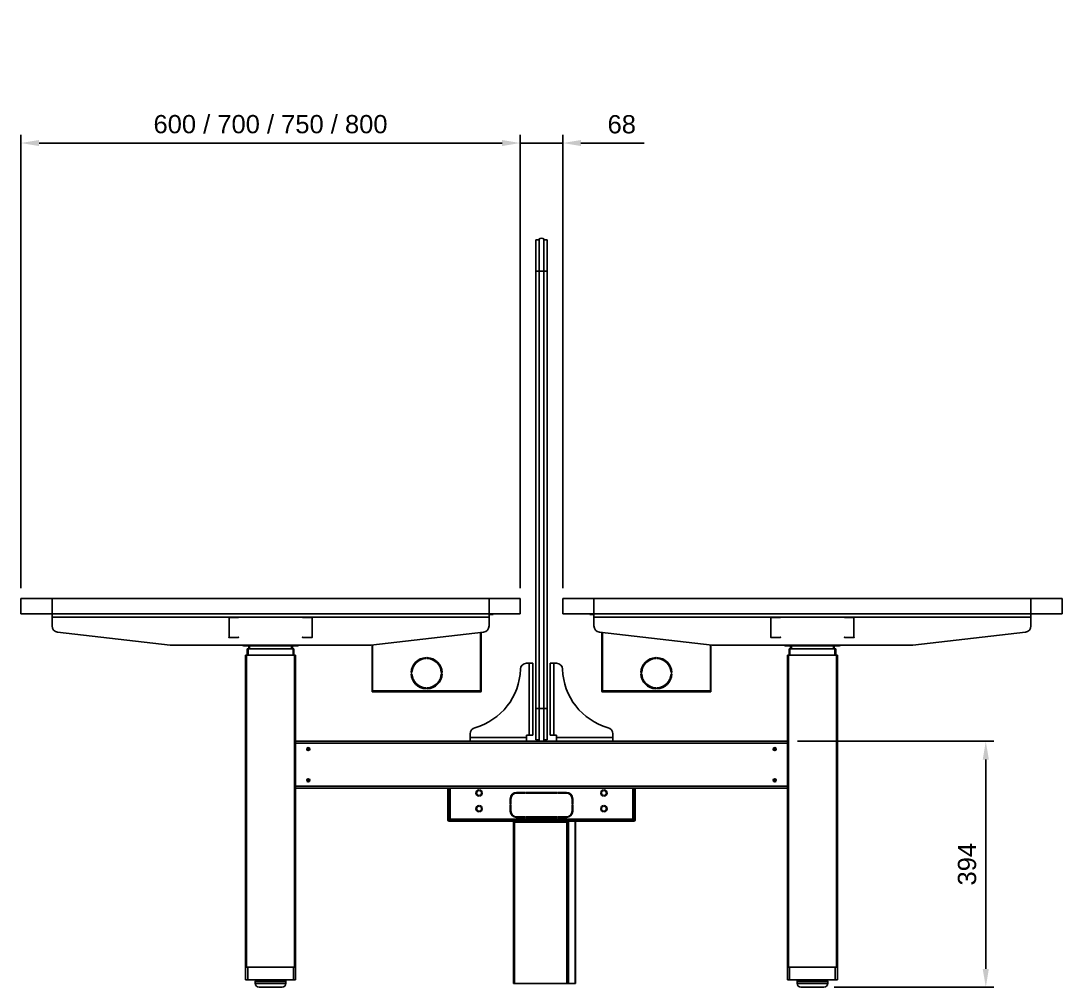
# Model space of a CAD drawing. Header units: millimetres. Extents: x -429 to 4678, y -337 to 3841.
# Drawn here: x 2413 to 4081, y 2257 to 3805 of the extents above; entities that cross this region are included whole.
import ezdxf

# ---------------------------------------------------------------- set-up
doc = ezdxf.new("R2010")
doc.units = ezdxf.units.MM
doc.header["$LTSCALE"] = 100
doc.layers.add('FURNISHERS', color=4, linetype='Continuous', lineweight=25)
doc.styles.get("Standard").update_dxf_attribs({"font": 'arial.ttf'})
doc.dimstyles.new('CGJ', dxfattribs={"dimscale": 13, "dimtxt": 2.25, "dimasz": 2.25, "dimexe": 1, "dimexo": 1.25, "dimgap": 1.15, "dimtad": 1, "dimtoh": 1, "dimdec": 1, "dimdsep": 46, "dimtxsty": 'Standard', "dimcen": 0, "dimclrd": 2, "dimclre": 2, "dimclrt": 2, "dimadec": 0, "dimazin": 0, "dimtfac": 1, "dimtdec": 1, "dimtmove": 0, "dimatfit": 0, "dimfxl": 1, "dimtolj": 1, "dimtzin": 0, "dimlwe": -1, "dimarcsym": 2})

# ---------------------------------------------------------------- blocks, each defined once
blk = doc.blocks.new('*D72')
at = {"layer": 'Defpoints', "color": 0, "transparency": 16777216}
for p in [(3213.2, 3609.1), (2413.2, 2879.6), (3213.2, 2879.6)]:
    blk.add_point(p, dxfattribs=at)
at = {"layer": 'FURNISHERS', "color": 2, "transparency": 16777216}
for p, q in [((2413.2, 2895.8), (2413.2, 3622.1)), ((3213.2, 2895.8), (3213.2, 3622.1))]:
    blk.add_line(p, q, dxfattribs=at)
at = {"layer": 'FURNISHERS', "color": 2, "lineweight": -2, "transparency": 16777216}
blk.add_line((2442.5, 3609.1), (3184, 3609.1), dxfattribs=at)
at = {"layer": 'FURNISHERS', "color": 2, "transparency": 16777216}
for points in [[(2442.5, 3614), (2442.5, 3604.3), (2413.2, 3609.1)], [(3184, 3614), (3184, 3604.3), (3213.2, 3609.1)]]:
    blk.add_solid(points, dxfattribs=at)
at = {"layer": 'FURNISHERS', "color": 2, "transparency": 16777216, "insert": (2813.2, 3639.2), "char_height": 29.25, "attachment_point": 5}
blk.add_mtext('\\A1;600 / 700 / 750 / 800', dxfattribs=at)
blk = doc.blocks.new('*D73')
at = {"layer": 'Defpoints', "color": 0, "transparency": 16777216}
for p in [(3641.2, 2650.6), (3699.7, 2256.6), (3958.9, 2256.6)]:
    blk.add_point(p, dxfattribs=at)
at = {"layer": 'FURNISHERS', "color": 2, "transparency": 16777216}
for p, q in [((3657.5, 2650.6), (3971.9, 2650.6)), ((3716, 2256.6), (3971.9, 2256.6))]:
    blk.add_line(p, q, dxfattribs=at)
at = {"layer": 'FURNISHERS', "color": 2, "lineweight": -2, "transparency": 16777216}
blk.add_line((3958.9, 2621.3), (3958.9, 2285.8), dxfattribs=at)
at = {"layer": 'FURNISHERS', "color": 2, "transparency": 16777216}
for points in [[(3954, 2621.3), (3963.8, 2621.3), (3958.9, 2650.6)], [(3954, 2285.8), (3963.8, 2285.8), (3958.9, 2256.6)]]:
    blk.add_solid(points, dxfattribs=at)
at = {"layer": 'FURNISHERS', "color": 2, "transparency": 16777216, "insert": (3929, 2453.6), "char_height": 29.25, "attachment_point": 5, "rotation": 90}
blk.add_mtext('\\A1;394', dxfattribs=at)
blk = doc.blocks.new('*D74')
at = {"layer": 'Defpoints', "color": 0, "transparency": 16777216}
for p in [(3281.2, 3609.1), (3213.2, 2879.6), (3281.2, 2879.6)]:
    blk.add_point(p, dxfattribs=at)
at = {"layer": 'FURNISHERS', "color": 2, "transparency": 16777216}
for p, q in [((3213.2, 2895.8), (3213.2, 3622.1)), ((3281.2, 2895.8), (3281.2, 3622.1))]:
    blk.add_line(p, q, dxfattribs=at)
at = {"layer": 'FURNISHERS', "color": 2, "lineweight": -2, "transparency": 16777216}
for p, q in [((3184, 3609.1), (3154.7, 3609.1)), ((3213.2, 3609.1), (3281.2, 3609.1)), ((3310.5, 3609.1), (3411.8, 3609.1))]:
    blk.add_line(p, q, dxfattribs=at)
at = {"layer": 'FURNISHERS', "color": 2, "transparency": 16777216}
for points in [[(3184, 3614), (3184, 3604.3), (3213.2, 3609.1)], [(3310.5, 3614), (3310.5, 3604.3), (3281.2, 3609.1)]]:
    blk.add_solid(points, dxfattribs=at)
at = {"layer": 'FURNISHERS', "color": 2, "transparency": 16777216, "insert": (3375.8, 3639), "char_height": 29.25, "attachment_point": 5}
blk.add_mtext('\\A1;68', dxfattribs=at)

msp = doc.modelspace()

# ---------------------------------------------------------------- linework, layer by layer
at = {"color": 7, "linetype": 'Continuous', "lineweight": -3}
for p, q in [((3238.25, 3454.08), (3243.25, 3454.08)), ((3238.25, 3404.08), (3238.25, 3454.08)), ((3243.25, 3455.08), (3243.25, 3404.08)), ((3243.49, 3455.5), (3243.49, 3404.08)), ((3251.01, 3455.5), (3251.01, 3404.08)), ((3251.25, 3455.08), (3251.25, 3404.08)), ((3251.25, 3454.08), (3256.25, 3454.08)), ((3256.25, 3404.08), (3256.25, 3454.08)), ((3238.25, 2703.08), (3238.25, 3404.08)), ((3238.25, 3404.08), (3243.25, 3404.08)), ((3243.49, 3404.08), (3243.25, 3404.08)), ((3243.25, 3404.08), (3243.25, 2703.08)), ((3251.01, 3404.08), (3243.49, 3404.08)), ((3243.49, 3404.08), (3243.49, 2703.08)), ((3251.01, 3404.08), (3251.01, 2703.08)), ((3251.25, 3404.08), (3251.01, 3404.08)), ((3251.25, 3404.08), (3251.25, 2703.08)), ((3251.25, 3404.08), (3256.25, 3404.08)), ((3256.25, 2703.08), (3256.25, 3404.08)), ((2413.25, 2854.58), (2413.25, 2879.58)), ((2413.25, 2879.58), (2463.25, 2879.58)), ((2463.25, 2879.58), (2463.25, 2854.58)), ((2463.25, 2879.58), (3163.25, 2879.58)), ((3163.25, 2854.58), (3163.25, 2879.58)), ((3163.25, 2879.58), (3213.25, 2879.58)), ((3213.25, 2879.58), (3213.25, 2854.58)), ((3281.25, 2854.58), (3281.25, 2879.58)), ((3281.25, 2879.58), (3331.25, 2879.58)), ((3331.25, 2879.58), (3331.25, 2854.58)), ((3331.25, 2879.58), (4031.25, 2879.58)), ((4031.25, 2854.58), (4031.25, 2879.58)), ((4031.25, 2879.58), (4081.25, 2879.58)), ((4081.25, 2879.58), (4081.25, 2854.58)), ((2463.25, 2854.58), (2413.25, 2854.58)), ((2463.25, 2854.58), (3163.25, 2854.58)), ((2463.25, 2849.58), (2463.25, 2854.58)), ((3213.25, 2854.58), (3163.25, 2854.58)), ((3163.25, 2849.58), (3163.25, 2854.58)), ((3164.95, 2853.78), (3163.25, 2853.78)), ((3164.95, 2853.78), (3164.95, 2854.58)), ((3169.95, 2853.78), (3164.95, 2853.78)), ((3169.95, 2854.58), (3169.95, 2853.78)), ((3331.25, 2854.58), (3281.25, 2854.58)), ((3324.55, 2853.78), (3324.55, 2854.58)), ((3329.55, 2853.78), (3324.55, 2853.78)), ((3329.55, 2854.58), (3329.55, 2853.78)), ((3331.25, 2853.78), (3329.55, 2853.78)), ((3331.25, 2854.58), (4031.25, 2854.58)), ((3331.25, 2849.58), (3331.25, 2854.58)), ((4081.25, 2854.58), (4031.25, 2854.58)), ((4031.25, 2849.58), (4031.25, 2854.58)), ((2463.25, 2835.49), (2463.25, 2849.58)), ((2463.25, 2849.58), (3163.25, 2849.58)), ((2746.75, 2817.08), (2746.75, 2849.08)), ((2746.75, 2849.08), (2761.75, 2849.08)), ((2879.75, 2849.08), (2864.75, 2849.08)), ((2879.75, 2817.08), (2879.75, 2849.08)), ((3163.25, 2835.49), (3163.25, 2849.58)), ((3331.25, 2835.49), (3331.25, 2849.58)), ((3331.25, 2849.58), (4031.25, 2849.58)), ((3614.75, 2817.08), (3614.75, 2849.08)), ((3614.75, 2849.08), (3629.75, 2849.08)), ((3747.75, 2849.08), (3732.75, 2849.08)), ((3747.75, 2817.08), (3747.75, 2849.08)), ((4031.25, 2835.49), (4031.25, 2849.58)), ((2472.1, 2825.55), (2652.68, 2804.64)), ((2973.82, 2804.64), (3154.4, 2825.55)), ((3149.75, 2825.01), (3149.75, 2731.18)), ((3149.95, 2825.04), (3149.95, 2731.18)), ((3150.75, 2825.13), (3150.75, 2731.18)), ((3340.1, 2825.55), (3520.68, 2804.64)), ((3343.75, 2731.18), (3343.75, 2825.13)), ((3344.55, 2731.18), (3344.55, 2825.04)), ((3344.75, 2731.18), (3344.75, 2825.01)), ((3841.82, 2804.64), (4022.4, 2825.55)), ((2653.83, 2804.58), (2972.67, 2804.58)), ((2761.75, 2817.08), (2746.75, 2817.08)), ((2777.32, 2803.58), (2770.25, 2803.58)), ((2777.32, 2804.58), (2777.32, 2803.58)), ((2849.18, 2803.58), (2777.32, 2803.58)), ((2778.25, 2798.58), (2778.25, 2803.58)), ((2779.75, 2798.58), (2779.75, 2803.58)), ((2846.75, 2798.58), (2846.75, 2803.58)), ((2848.25, 2798.58), (2848.25, 2803.58)), ((2849.18, 2804.58), (2849.18, 2803.58)), ((2856.25, 2803.58), (2849.18, 2803.58)), ((2864.75, 2817.08), (2879.75, 2817.08)), ((2975.75, 2731.18), (2975.75, 2804.87)), ((2976.55, 2731.18), (2976.55, 2804.96)), ((2976.75, 2731.18), (2976.75, 2804.98)), ((3517.75, 2804.98), (3517.75, 2731.18)), ((3517.95, 2804.96), (3517.95, 2731.18)), ((3518.75, 2804.87), (3518.75, 2731.18)), ((3521.83, 2804.58), (3840.67, 2804.58)), ((3629.75, 2817.08), (3614.75, 2817.08)), ((3645.32, 2803.58), (3638.25, 2803.58)), ((3645.32, 2804.58), (3645.32, 2803.58)), ((3717.18, 2803.58), (3645.32, 2803.58)), ((3646.25, 2798.58), (3646.25, 2803.58)), ((3647.75, 2798.58), (3647.75, 2803.58)), ((3714.75, 2798.58), (3714.75, 2803.58)), ((3716.25, 2798.58), (3716.25, 2803.58)), ((3717.18, 2804.58), (3717.18, 2803.58)), ((3724.25, 2803.58), (3717.18, 2803.58)), ((3732.75, 2817.08), (3747.75, 2817.08)), ((2773.25, 2288.58), (2773.25, 2788.58)), ((2774.75, 2788.58), (2773.25, 2788.58)), ((2774.75, 2288.58), (2774.75, 2788.58)), ((2851.75, 2788.58), (2774.75, 2788.58)), ((2775.75, 2788.58), (2775.75, 2798.58)), ((2777.25, 2798.58), (2775.75, 2798.58)), ((2777.25, 2788.58), (2777.25, 2798.58)), ((2849.25, 2798.58), (2777.25, 2798.58)), ((2849.25, 2788.58), (2849.25, 2798.58)), ((2850.75, 2798.58), (2849.25, 2798.58)), ((2850.75, 2788.58), (2850.75, 2798.58)), ((2851.75, 2288.58), (2851.75, 2788.58)), ((2853.25, 2788.58), (2851.75, 2788.58)), ((2853.25, 2288.58), (2853.25, 2788.58)), ((3641.25, 2288.58), (3641.25, 2788.58)), ((3642.75, 2788.58), (3641.25, 2788.58)), ((3642.75, 2288.58), (3642.75, 2788.58)), ((3719.75, 2788.58), (3642.75, 2788.58)), ((3643.75, 2788.58), (3643.75, 2798.58)), ((3645.25, 2798.58), (3643.75, 2798.58)), ((3645.25, 2788.58), (3645.25, 2798.58)), ((3717.25, 2798.58), (3645.25, 2798.58)), ((3717.25, 2788.58), (3717.25, 2798.58)), ((3718.75, 2798.58), (3717.25, 2798.58)), ((3718.75, 2788.58), (3718.75, 2798.58)), ((3719.75, 2288.58), (3719.75, 2788.58)), ((3721.25, 2788.58), (3719.75, 2788.58)), ((3721.25, 2288.58), (3721.25, 2788.58)), ((3062.25, 2783.06), (3062.25, 2784.56)), ((3064.25, 2784.56), (3064.25, 2783.06)), ((3223.45, 2775.58), (3227.25, 2775.58)), ((3227.25, 2775.58), (3227.25, 2660.58)), ((3233.25, 2775.58), (3227.25, 2775.58)), ((3233.25, 2660.58), (3233.25, 2775.58)), ((3261.25, 2660.58), (3261.25, 2775.58)), ((3267.25, 2775.58), (3261.25, 2775.58)), ((3267.25, 2660.58), (3267.25, 2775.58)), ((3267.25, 2775.58), (3271.05, 2775.58)), ((3430.25, 2783.06), (3430.25, 2784.56)), ((3432.25, 2784.56), (3432.25, 2783.06)), ((3038.27, 2760.58), (3039.77, 2760.58)), ((3039.77, 2758.58), (3038.27, 2758.58)), ((3086.73, 2760.58), (3088.23, 2760.58)), ((3088.23, 2758.58), (3086.73, 2758.58)), ((3406.27, 2760.58), (3407.77, 2760.58)), ((3407.77, 2758.58), (3406.27, 2758.58)), ((3454.73, 2760.58), (3456.23, 2760.58)), ((3456.23, 2758.58), (3454.73, 2758.58)), ((3062.25, 2734.6), (3062.25, 2736.1)), ((3064.25, 2736.1), (3064.25, 2734.6)), ((3430.25, 2734.6), (3430.25, 2736.1)), ((3432.25, 2736.1), (3432.25, 2734.6)), ((2975.75, 2731.18), (2976.55, 2731.18)), ((3149.75, 2731.18), (2976.75, 2731.18)), ((3149.15, 2729.58), (2977.35, 2729.58)), ((3149.95, 2731.18), (3150.75, 2731.18)), ((3343.75, 2731.18), (3344.55, 2731.18)), ((3517.75, 2731.18), (3344.75, 2731.18)), ((3517.15, 2729.58), (3345.35, 2729.58)), ((3517.95, 2731.18), (3518.75, 2731.18)), ((3238.25, 2653.08), (3238.25, 2703.08)), ((3238.25, 2703.08), (3243.25, 2703.08)), ((3243.49, 2703.08), (3243.25, 2703.08)), ((3243.25, 2703.08), (3243.25, 2652.08)), ((3251.01, 2703.08), (3243.49, 2703.08)), ((3243.49, 2703.08), (3243.49, 2651.65)), ((3251.01, 2703.08), (3251.01, 2651.65)), ((3251.25, 2703.08), (3251.01, 2703.08)), ((3251.25, 2703.08), (3251.25, 2652.08)), ((3251.25, 2703.08), (3256.25, 2703.08)), ((3256.25, 2653.08), (3256.25, 2703.08)), ((3133.25, 2656.58), (3133.25, 2662.71)), ((3223.25, 2656.58), (3133.25, 2656.58)), ((3133.25, 2656.58), (3133.25, 2650.58)), ((3223.25, 2660.58), (3227.25, 2660.58)), ((3223.25, 2656.58), (3223.25, 2660.58)), ((3223.25, 2650.58), (3223.25, 2656.58)), ((3227.25, 2660.58), (3233.25, 2660.58)), ((3238.25, 2653.08), (3243.25, 2653.08)), ((3251.25, 2653.08), (3256.25, 2653.08)), ((3261.25, 2660.58), (3267.25, 2660.58)), ((3267.25, 2660.58), (3271.25, 2660.58)), ((3271.25, 2660.58), (3271.25, 2656.58)), ((3361.25, 2656.58), (3271.25, 2656.58)), ((3271.25, 2656.58), (3271.25, 2650.58)), ((3361.25, 2662.71), (3361.25, 2656.58)), ((3361.25, 2650.58), (3361.25, 2656.58)), ((3641.25, 2650.58), (2853.25, 2650.58)), ((3641.25, 2647.58), (2853.25, 2647.58)), ((3641.25, 2578.58), (2853.25, 2578.58)), ((3641.25, 2575.58), (2853.25, 2575.58)), ((3097.25, 2575.58), (3097.25, 2524.58)), ((3098.25, 2575.58), (3098.25, 2524.58)), ((3098.75, 2575.58), (3098.75, 2524.95)), ((3101.15, 2575.58), (3101.15, 2525.98)), ((3146.75, 2571.54), (3146.75, 2572.54)), ((3147.75, 2572.54), (3147.75, 2571.54)), ((3346.75, 2571.54), (3346.75, 2572.54)), ((3347.75, 2572.54), (3347.75, 2571.54)), ((3393.35, 2525.98), (3393.35, 2575.58)), ((3395.75, 2524.95), (3395.75, 2575.58)), ((3396.25, 2524.58), (3396.25, 2575.58)), ((3397.25, 2524.58), (3397.25, 2575.58)), ((3146.75, 2562.61), (3146.75, 2563.61)), ((3147.75, 2563.61), (3147.75, 2562.61)), ((3197.25, 2558.58), (3197.25, 2549.08)), ((3198.25, 2549.08), (3198.25, 2558.58)), ((3221.75, 2568.58), (3207.25, 2568.58)), ((3207.25, 2567.58), (3221.75, 2567.58)), ((3221.75, 2567.58), (3221.75, 2568.58)), ((3222.75, 2568.58), (3222.75, 2567.58)), ((3271.75, 2568.58), (3222.75, 2568.58)), ((3222.75, 2567.58), (3271.75, 2567.58)), ((3271.75, 2567.58), (3271.75, 2568.58)), ((3287.25, 2568.58), (3272.75, 2568.58)), ((3272.75, 2568.58), (3272.75, 2567.58)), ((3272.75, 2567.58), (3287.25, 2567.58)), ((3296.25, 2558.58), (3296.25, 2549.08)), ((3297.25, 2549.08), (3297.25, 2558.58)), ((3346.75, 2562.61), (3346.75, 2563.61)), ((3347.75, 2563.61), (3347.75, 2562.61)), ((3146.75, 2546.54), (3146.75, 2547.54)), ((3146.75, 2537.61), (3146.75, 2538.61)), ((3147.75, 2547.54), (3147.75, 2546.54)), ((3147.75, 2538.61), (3147.75, 2537.61)), ((3197.25, 2549.08), (3198.25, 2549.08)), ((3198.25, 2548.08), (3197.25, 2548.08)), ((3197.25, 2548.08), (3197.25, 2538.58)), ((3198.25, 2538.58), (3198.25, 2548.08)), ((3296.25, 2549.08), (3297.25, 2549.08)), ((3297.25, 2548.08), (3296.25, 2548.08)), ((3296.25, 2548.08), (3296.25, 2538.58)), ((3297.25, 2538.58), (3297.25, 2548.08)), ((3346.75, 2546.54), (3346.75, 2547.54)), ((3346.75, 2537.61), (3346.75, 2538.61)), ((3347.75, 2547.54), (3347.75, 2546.54)), ((3347.75, 2538.61), (3347.75, 2537.61)), ((3097.25, 2524.58), (3098.25, 2524.58)), ((3098.75, 2524.95), (3099.95, 2524.95)), ((3099.25, 2523.58), (3099.25, 2522.58)), ((3099.25, 2523.58), (3395.25, 2523.58)), ((3099.25, 2522.58), (3395.25, 2522.58)), ((3100.13, 2523.58), (3100.13, 2524.78)), ((3101.15, 2525.98), (3393.35, 2525.98)), ((3202.25, 2522.58), (3202.25, 2520.98)), ((3202.25, 2520.98), (3202.25, 2262.58)), ((3203.85, 2520.98), (3202.25, 2520.98)), ((3203.05, 2522.58), (3203.05, 2520.98)), ((3203.85, 2521.78), (3203.85, 2522.58)), ((3206.85, 2521.78), (3203.85, 2521.78)), ((3203.85, 2521.78), (3203.85, 2520.98)), ((3203.85, 2520.98), (3287.65, 2520.98)), ((3203.85, 2520.98), (3203.85, 2262.58)), ((3206.85, 2522.58), (3206.85, 2521.78)), ((3284.65, 2521.78), (3206.85, 2521.78)), ((3221.75, 2529.58), (3207.25, 2529.58)), ((3207.25, 2528.58), (3221.75, 2528.58)), ((3221.75, 2528.58), (3221.75, 2529.58)), ((3271.75, 2529.58), (3222.75, 2529.58)), ((3222.75, 2529.58), (3222.75, 2528.58)), ((3222.75, 2528.58), (3271.75, 2528.58)), ((3271.75, 2528.58), (3271.75, 2529.58)), ((3287.25, 2529.58), (3272.75, 2529.58)), ((3272.75, 2529.58), (3272.75, 2528.58)), ((3272.75, 2528.58), (3287.25, 2528.58)), ((3284.65, 2521.78), (3284.65, 2522.58)), ((3287.65, 2521.78), (3284.65, 2521.78)), ((3287.65, 2522.58), (3287.65, 2521.78)), ((3287.65, 2520.98), (3287.65, 2521.78)), ((3287.65, 2520.98), (3287.65, 2262.58)), ((3289.25, 2520.98), (3287.65, 2520.98)), ((3288.45, 2522.58), (3288.45, 2520.98)), ((3289.25, 2522.58), (3289.25, 2520.98)), ((3289.25, 2520.98), (3289.25, 2262.58)), ((3290.25, 2522.58), (3290.25, 2262.58)), ((3301.25, 2522.58), (3301.25, 2262.58)), ((3301.55, 2522.58), (3301.55, 2262.58)), ((3394.37, 2523.58), (3394.37, 2524.78)), ((3395.75, 2524.95), (3394.55, 2524.95)), ((3395.25, 2522.58), (3395.25, 2523.58)), ((3396.25, 2524.58), (3397.25, 2524.58)), ((2774.75, 2288.58), (2773.25, 2288.58)), ((2773.25, 2268.58), (2773.25, 2288.58)), ((2851.75, 2288.58), (2774.75, 2288.58)), ((2776.75, 2268.58), (2776.75, 2288.58)), ((2849.75, 2288.58), (2776.75, 2288.58)), ((2849.75, 2268.58), (2849.75, 2288.58)), ((2853.25, 2288.58), (2851.75, 2288.58)), ((2853.25, 2268.58), (2853.25, 2288.58)), ((3641.25, 2268.58), (3641.25, 2288.58)), ((3642.75, 2288.58), (3641.25, 2288.58)), ((3719.75, 2288.58), (3642.75, 2288.58)), ((3644.75, 2268.58), (3644.75, 2288.58)), ((3717.75, 2288.58), (3644.75, 2288.58)), ((3717.75, 2268.58), (3717.75, 2288.58)), ((3721.25, 2288.58), (3719.75, 2288.58)), ((3721.25, 2268.58), (3721.25, 2288.58)), ((2776.75, 2268.58), (2773.25, 2268.58)), ((2849.75, 2268.58), (2776.75, 2268.58)), ((2853.25, 2268.58), (2849.75, 2268.58)), ((3644.75, 2268.58), (3641.25, 2268.58)), ((3717.75, 2268.58), (3644.75, 2268.58)), ((3721.25, 2268.58), (3717.75, 2268.58)), ((2788.75, 2265.58), (2788.75, 2262.58)), ((2837.75, 2265.58), (2788.75, 2265.58)), ((2837.75, 2262.58), (2788.75, 2262.58)), ((2831.75, 2256.58), (2794.75, 2256.58)), ((2837.75, 2262.58), (2837.75, 2265.58)), ((3203.85, 2262.58), (3202.25, 2262.58)), ((3287.65, 2262.58), (3203.85, 2262.58)), ((3289.25, 2262.58), (3287.65, 2262.58)), ((3289.25, 2262.58), (3290.25, 2262.58)), ((3290.25, 2262.58), (3301.25, 2262.58)), ((3301.25, 2262.58), (3301.55, 2262.58)), ((3656.75, 2265.58), (3656.75, 2262.58)), ((3705.75, 2265.58), (3656.75, 2265.58)), ((3705.75, 2262.58), (3656.75, 2262.58)), ((3699.75, 2256.58), (3662.75, 2256.58)), ((3705.75, 2262.58), (3705.75, 2265.58))]:
    msp.add_line(p, q, dxfattribs=at)
at = {"color": 7, "linetype": 'Continuous', "lineweight": -3, "flags": 128}
for points in [[(2976.55, 2794.46), (2976.74, 2794.55), (2976.75, 2794.56)], [(3149.75, 2794.56), (3149.76, 2794.55), (3149.95, 2794.46)], [(3344.55, 2794.46), (3344.74, 2794.55), (3344.75, 2794.56)], [(3517.75, 2794.56), (3517.76, 2794.55), (3517.95, 2794.46)]]:
    msp.add_lwpolyline(points, dxfattribs=at)
at = {"color": 7, "linetype": 'Continuous', "lineweight": -3}
for centre, radius in [((2873.75, 2638.08), 2.5), ((2873.75, 2638.08), 1.25), ((3620.75, 2638.08), 2.5), ((3620.75, 2638.08), 1.25), ((2873.75, 2588.08), 2.5), ((2873.75, 2588.08), 1.25), ((3620.75, 2588.08), 2.5), ((3620.75, 2588.08), 1.25)]:
    msp.add_circle(centre, radius, dxfattribs=at)
for centre, radius, start, end in [((3243.75, 3455.08), 0.5, 121.89079, 180), ((3247.25, 3449.45), 7.12, 58.10921, 121.89079), ((3250.75, 3455.08), 0.5, 0, 58.10921), ((2473.25, 2835.49), 10, 180, 263.39516), ((3153.25, 2835.49), 10, 276.60484, 0), ((3341.25, 2835.49), 10, 180, 263.39516), ((4021.25, 2835.49), 10, 276.60484, 0), ((2653.83, 2814.58), 10, 263.39516, 270), ((2770.25, 2808.58), 5, 233.1301, 270), ((2770.35, 2806.53), 2.96, 221.39863, 268.12257), ((2777.42, 2806.53), 2.96, 221.39863, 268.12257), ((2849.08, 2806.53), 2.96, 271.87743, 318.60137), ((2856.25, 2808.58), 5, 270, 306.8699), ((2856.15, 2806.53), 2.96, 271.87743, 318.60137), ((2972.67, 2814.58), 10, 270, 276.60484), ((3521.83, 2814.58), 10, 263.39516, 270), ((3638.25, 2808.58), 5, 233.1301, 270), ((3638.35, 2806.53), 2.96, 221.39863, 268.12257), ((3645.42, 2806.53), 2.96, 221.39863, 268.12257), ((3717.08, 2806.53), 2.96, 271.87743, 318.60137), ((3724.25, 2808.58), 5, 270, 306.8699), ((3724.15, 2806.53), 2.96, 271.87743, 318.60137), ((3840.67, 2814.58), 10, 270, 276.60484), ((2977.35, 2793.08), 0.8, 138.59038, 180), ((3149.15, 2793.08), 0.8, 0, 41.40962), ((3345.35, 2793.08), 0.8, 138.59038, 180), ((3517.15, 2793.08), 0.8, 0, 41.40962), ((3063.25, 2759.58), 25, 92.29244, 177.70756), ((3063.25, 2759.58), 23.5, 92.43885, 177.56115), ((3063.25, 2759.58), 25, 2.29244, 87.70756), ((3063.25, 2759.58), 23.5, 2.43885, 87.56115), ((3223.45, 2765.58), 10, 90, 178.42212), ((3271.05, 2765.58), 10, 1.57788, 90), ((3431.25, 2759.58), 25, 92.29244, 177.70756), ((3431.25, 2759.58), 23.5, 92.43885, 177.56115), ((3431.25, 2759.58), 25, 2.29244, 87.70756), ((3431.25, 2759.58), 23.5, 2.43885, 87.56115), ((3063.25, 2759.58), 25, 182.29244, 267.70756), ((3063.25, 2759.58), 23.5, 182.43885, 267.56115), ((3063.25, 2759.58), 23.5, 272.43885, 357.56115), ((3063.25, 2759.58), 25, 272.29244, 357.70756), ((3113.49, 2768.61), 100, 285.69496, 358.42212), ((3381.01, 2768.61), 100, 181.57788, 254.30504), ((3431.25, 2759.58), 25, 182.29244, 267.70756), ((3431.25, 2759.58), 23.5, 182.43885, 267.56115), ((3431.25, 2759.58), 23.5, 272.43885, 357.56115), ((3431.25, 2759.58), 25, 272.29244, 357.70756), ((2977.35, 2731.18), 1.6, 180, 270), ((2977.35, 2731.18), 0.8, 180, 236.01439), ((3149.15, 2731.18), 1.6, 270, 0), ((3149.15, 2731.18), 0.8, 303.9456, 0), ((3345.35, 2731.18), 1.6, 180, 270), ((3345.35, 2731.18), 0.8, 180, 236.02018), ((3517.15, 2731.18), 1.6, 270, 0), ((3517.15, 2731.18), 0.8, 303.9456, 0), ((3143.25, 2662.71), 10, 105.69496, 180), ((3351.25, 2662.71), 10, 0, 74.30504), ((3243.75, 2652.08), 0.5, 180, 238.10921), ((3247.25, 2657.7), 7.12, 238.10921, 301.89079), ((3250.75, 2652.08), 0.5, 301.89079, 360), ((3147.25, 2567.58), 4.99, 95.74641, 264.25359), ((3147.25, 2567.58), 4, 97.18076, 262.81924), ((3147.25, 2567.58), 4.99, 275.74641, 84.25359), ((3147.25, 2567.58), 4, 277.18076, 82.81924), ((3347.25, 2567.58), 4.99, 95.74641, 264.25359), ((3347.25, 2567.58), 4, 97.18076, 262.81924), ((3347.25, 2567.58), 4.99, 275.74641, 84.25359), ((3347.25, 2567.58), 4, 277.18076, 82.81924), ((3207.25, 2558.58), 10, 90, 180), ((3207.25, 2558.58), 9, 90, 180), ((3287.25, 2558.58), 10, 0, 90), ((3287.25, 2558.58), 9, 0, 90), ((3147.25, 2542.58), 4.99, 95.74641, 264.25359), ((3147.25, 2542.58), 4, 97.18076, 262.81924), ((3147.25, 2542.58), 4.99, 275.74641, 84.25359), ((3147.25, 2542.58), 4, 277.18076, 82.81924), ((3207.25, 2538.58), 10, 180, 270), ((3207.25, 2538.58), 9, 180, 270), ((3287.25, 2538.58), 9, 270, 0), ((3287.25, 2538.58), 10, 270, 0), ((3347.25, 2542.58), 4.99, 95.74641, 264.25359), ((3347.25, 2542.58), 4, 97.18076, 262.81924), ((3347.25, 2542.58), 4.99, 275.74641, 84.25359), ((3347.25, 2542.58), 4, 277.18076, 82.81924), ((3099.25, 2524.58), 2, 180, 270), ((3099.25, 2524.58), 1, 180, 270), ((3395.25, 2524.58), 1, 270, 0), ((3395.25, 2524.58), 2, 270, 0), ((2791.75, 2265.58), 3, 90, 180), ((2834.75, 2265.58), 3, 0, 90), ((3659.75, 2265.58), 3, 90, 180), ((3702.75, 2265.58), 3, 0, 90), ((2794.75, 2262.58), 6, 180, 270), ((2831.75, 2262.58), 6, 270, 0), ((3662.75, 2262.58), 6, 180, 270), ((3699.75, 2262.58), 6, 270, 0)]:
    msp.add_arc(centre, radius, start, end, dxfattribs=at)
for points, knots in [([(2977.35, 2729.58), (2977.31, 2729.6), (2977.22, 2729.63), (2977.08, 2729.92), (2976.95, 2730.35), (2976.84, 2730.8), (2976.77, 2731.08), (2976.75, 2731.18)], [0, 0, 0, 0, 0.2207426, 0.4415058, 0.662269, 0.883032, 1, 1, 1, 1]), ([(3149.75, 2731.18), (3149.71, 2730.99), (3149.62, 2730.62), (3149.48, 2730.13), (3149.35, 2729.77), (3149.24, 2729.6), (3149.17, 2729.58), (3149.15, 2729.58)], [0, 0, 0, 0, 0.2207426, 0.4415058, 0.662269, 0.883032, 1, 1, 1, 1]), ([(3345.35, 2729.58), (3345.31, 2729.6), (3345.22, 2729.63), (3345.08, 2729.92), (3344.95, 2730.35), (3344.84, 2730.8), (3344.77, 2731.08), (3344.75, 2731.18)], [0, 0, 0, 0, 0.2207426, 0.4415058, 0.662269, 0.883032, 1, 1, 1, 1]), ([(3517.75, 2731.18), (3517.71, 2730.99), (3517.62, 2730.62), (3517.48, 2730.13), (3517.35, 2729.77), (3517.24, 2729.6), (3517.17, 2729.58), (3517.15, 2729.58)], [0, 0, 0, 0, 0.2207426, 0.4415058, 0.662269, 0.883032, 1, 1, 1, 1]), ([(3101.15, 2525.98), (3100.87, 2525.9), (3100.31, 2525.75), (3099.57, 2525.52), (3099.03, 2525.29), (3098.78, 2525.1), (3098.76, 2524.99), (3098.75, 2524.95)], [0, 0, 0, 0, 0.222483, 0.4449936, 0.6675043, 0.8900148, 1, 1, 1, 1]), ([(3101.15, 2525.98), (3100.97, 2525.88), (3100.63, 2525.7), (3100.24, 2525.43), (3099.99, 2525.19), (3099.96, 2525.03), (3099.95, 2524.95)], [0, 0, 0, 0, 0.2867804, 0.5315635, 0.7762578, 1, 1, 1, 1]), ([(3100.13, 2523.58), (3100.2, 2523.6), (3100.35, 2523.66), (3100.58, 2524.11), (3100.81, 2524.75), (3101, 2525.42), (3101.11, 2525.84), (3101.15, 2525.98)], [0, 0, 0, 0, 0.222483, 0.4449936, 0.6675043, 0.8900148, 1, 1, 1, 1]), ([(3100.13, 2524.78), (3100.22, 2524.8), (3100.41, 2524.84), (3100.67, 2525.15), (3100.91, 2525.54), (3101.07, 2525.84), (3101.15, 2525.98)], [0, 0, 0, 0, 0.2867804, 0.5315635, 0.7762578, 1, 1, 1, 1]), ([(3395.75, 2524.95), (3395.72, 2525.03), (3395.66, 2525.18), (3395.22, 2525.41), (3394.57, 2525.64), (3393.9, 2525.83), (3393.49, 2525.94), (3393.35, 2525.98)], [0, 0, 0, 0, 0.222483, 0.4449936, 0.6675043, 0.8900148, 1, 1, 1, 1]), ([(3394.55, 2524.95), (3394.53, 2525.05), (3394.48, 2525.23), (3394.17, 2525.5), (3393.78, 2525.74), (3393.49, 2525.9), (3393.35, 2525.98)], [0, 0, 0, 0, 0.2867804, 0.5315635, 0.7762578, 1, 1, 1, 1]), ([(3393.35, 2525.98), (3393.43, 2525.7), (3393.58, 2525.14), (3393.81, 2524.4), (3394.03, 2523.86), (3394.22, 2523.61), (3394.34, 2523.58), (3394.37, 2523.58)], [0, 0, 0, 0, 0.222483, 0.4449936, 0.6675043, 0.8900148, 1, 1, 1, 1]), ([(3393.35, 2525.98), (3393.45, 2525.8), (3393.63, 2525.46), (3393.89, 2525.07), (3394.14, 2524.82), (3394.3, 2524.79), (3394.37, 2524.78)], [0, 0, 0, 0, 0.2867804, 0.5315635, 0.7762578, 1, 1, 1, 1])]:
    msp.add_open_spline(points, degree=3, knots=knots, dxfattribs=at)
for p in [(2746.75, 2849.08), (2761.75, 2849.08), (2864.75, 2849.08), (2879.75, 2849.08), (3614.75, 2849.08), (3629.75, 2849.08), (3732.75, 2849.08), (3747.75, 2849.08), (2746.75, 2817.08), (2761.75, 2817.08), (2864.75, 2817.08), (2879.75, 2817.08), (3614.75, 2817.08), (3629.75, 2817.08), (3732.75, 2817.08), (3747.75, 2817.08)]:
    msp.add_point(p, dxfattribs=at)

# ---------------------------------------------------------------- dimensions: what is measured, and where the dimension line sits
at = {"layer": 'FURNISHERS'}
dim = msp.add_linear_dim(base=(3213.25, 3609.13), p1=(2413.25, 2879.58), p2=(3213.25, 2879.58), text='600 / 700 / 750 / <>', dimstyle='CGJ', dxfattribs=at)
dim.commit()
dim.dimension.update_dxf_attribs({"geometry": '*D72', "text_midpoint": (2813.25, 3639.2)})
dim = msp.add_linear_dim(base=(3281.25, 3609.13), p1=(3213.25, 2879.58), p2=(3281.25, 2879.58), dimstyle='CGJ', dxfattribs=at)
dim.commit()
dim.dimension.update_dxf_attribs({"geometry": '*D74', "text_midpoint": (3375.76, 3639.01)})
dim = msp.add_linear_dim(base=(3958.9, 2256.58), p1=(3641.25, 2650.58), p2=(3699.75, 2256.58), angle=90, dimstyle='CGJ', dxfattribs=at)
dim.commit()
dim.dimension.update_dxf_attribs({"geometry": '*D73', "text_midpoint": (3929.01, 2453.58)})

doc.saveas('drawing.dxf')
